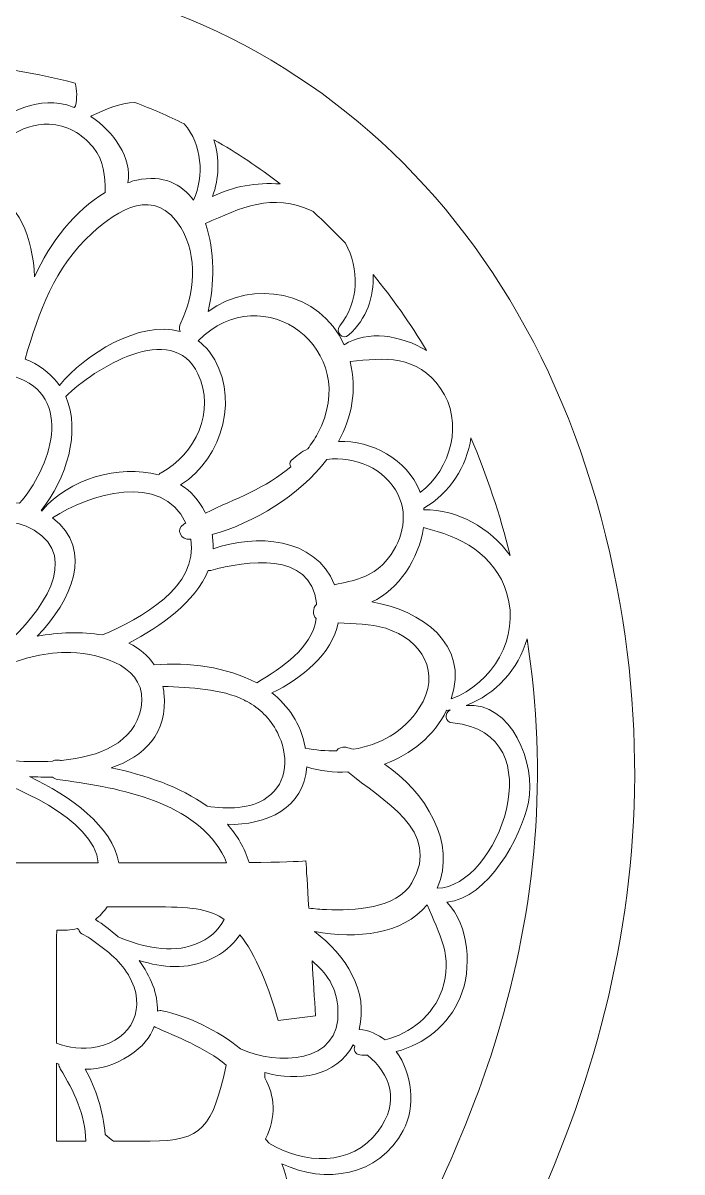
# Model space of a CAD drawing. Extents: x -491 to 5386, y -726 to 879.
# Drawn here: x 1134.7 to 1352.3, y -333.8 to 45.5 of the extents above; entities that cross this region are included whole.
import ezdxf

# ---------------------------------------------------------------- set-up
doc = ezdxf.new("R2010")
doc.units = 0
doc.header["$MEASUREMENT"] = 0
doc.layers.add('Layer 1', color=7, linetype='Continuous', lineweight=0)

# ---------------------------------------------------------------- blocks, each defined once
blk = doc.blocks.new('Block_0')
at = {"layer": 'Layer 1'}
for points, knots in [([(1330.89, -141.17), (1306.71, -13.6), (1215.22, 64.76), (1097.03, 64.76), (1076.51, 64.76), (1055.21, 62.4), (1033.29, 57.52), (977.78, 45.18), (932.03, 14.6), (893.22, -29.24), (879.38, -16.28), (868.86, -5.93), (857.82, 3.82), (813.77, 42.69), (752.16, 64.51), (690.05, 64.51), (588.94, 64.51), (486.54, 6.68), (456.6, -129.48), (434.97, -227.86), (460.02, -316.24), (509.77, -399.45), (598.05, -547.12), (730.29, -645.63), (879.54, -724.11), (882.63, -725.74), (886.77, -726.47), (891.1, -726.47), (896.91, -726.47), (903.06, -725.15), (907.45, -722.88), (1042.04, -653.35), (1161.95, -565.18), (1249.64, -439.6), (1311.86, -350.49), (1352.3, -254.19), (1330.89, -141.17)], [0, 0, 0, 0, 1, 1, 1, 2, 2, 2, 3, 3, 3, 4, 4, 4, 5, 5, 5, 6, 6, 6, 7, 7, 7, 8, 8, 8, 9, 9, 9, 10, 10, 10, 11, 11, 11, 12, 12, 12, 12]), ([(1151.95, 25.65), (1152.52, 23.34), (1152.58, 20.83), (1152.01, 18.15), (1151.88, 17.97), (1151.68, 17.85), (1151.55, 17.67), (1149.96, 18.29), (1148.37, 18.74), (1146.84, 18.95), (1135.99, 20.37), (1126.45, 14.73), (1120.36, 6.39), (1118.31, 17.08), (1111.41, 26.54), (1101.12, 30.43), (1101.61, 31.12), (1102.22, 31.84), (1102.84, 32.54), (1119.89, 32.11), (1136.32, 29.79), (1151.95, 25.65)], [0, 0, 0, 0, 1, 1, 1, 2, 2, 2, 3, 3, 3, 4, 4, 4, 5, 5, 5, 6, 6, 6, 7, 7, 7, 7]), ([(1187.93, 12.21), (1193.84, 5.29), (1194.55, -4.74), (1191.02, -12.97), (1187.02, -7.55), (1180.96, -4.5), (1172.27, -6.32), (1171.26, -6.53), (1170.29, -6.91), (1169.3, -7.22), (1170.8, 0.93), (1164.66, 9.64), (1157.13, 14.71), (1157.17, 14.77), (1157.22, 14.82), (1157.26, 14.88), (1161.97, 17.12), (1166.81, 19), (1171.61, 19.33), (1177.18, 17.2), (1182.62, 14.83), (1187.93, 12.21)], [0, 0, 0, 0, 1, 1, 1, 2, 2, 2, 3, 3, 3, 4, 4, 4, 5, 5, 5, 6, 6, 6, 7, 7, 7, 7]), ([(1138.5, -38.29), (1137.91, -25.42), (1133.67, -13.34), (1121.98, -9.43), (1121.3, -9.2), (1120.63, -9.07), (1119.96, -8.91), (1120.53, -6.68), (1120.85, -4.4), (1120.97, -2.12), (1125.88, 5.85), (1133.66, 12.4), (1143.37, 12.11), (1149.13, 11.94), (1154.24, 8.89), (1157.82, 4.54), (1161.75, -0.23), (1161.55, -4.81), (1161.87, -10.43), (1151.93, -16.26), (1143.64, -26.81), (1138.5, -38.29)], [0, 0, 0, 0, 1, 1, 1, 2, 2, 2, 3, 3, 3, 4, 4, 4, 5, 5, 5, 6, 6, 6, 7, 7, 7, 7]), ([(1197.72, 7), (1205.33, 2.66), (1212.63, -2.21), (1219.58, -7.6), (1211.91, -7), (1203.88, -8.4), (1197.24, -11.8), (1199.48, -5.77), (1199.61, 0.92), (1197.72, 7)], [0, 0, 0, 0, 1, 1, 1, 2, 2, 2, 3, 3, 3, 3]), ([(1186.77, -53.46), (1186.27, -54.48), (1186.27, -55.45), (1186.55, -56.31), (1173.08, -52.49), (1155.12, -63.96), (1146.7, -74.09), (1144.49, -70.93), (1141.37, -68.18), (1137.04, -66.11), (1136.47, -65.83), (1135.92, -65.66), (1135.35, -65.45), (1139.95, -49.88), (1145.03, -35.23), (1157.5, -23.86), (1165.88, -16.22), (1178.37, -8.06), (1186.78, -21.98), (1192.51, -31.46), (1191.5, -43.94), (1186.77, -53.46)], [0, 0, 0, 0, 1, 1, 1, 2, 2, 2, 3, 3, 3, 4, 4, 4, 5, 5, 5, 6, 6, 6, 7, 7, 7, 7]), ([(1267.92, -62.55), (1259.41, -57.58), (1248.55, -55.72), (1240.72, -60.71), (1232.64, -42.89), (1210.49, -38.93), (1195.82, -49.67), (1197.96, -40.93), (1197.99, -29.63), (1194.96, -20.67), (1206.38, -15.57), (1217.02, -10.29), (1230.07, -16.51), (1230.21, -16.58), (1230.33, -16.65), (1230.46, -16.71), (1234.16, -20.06), (1237.74, -23.55), (1241.19, -27.19), (1245.77, -35.63), (1245.73, -46.47), (1239.3, -54.42), (1237.6, -56.53), (1240.24, -59.31), (1242.32, -57.44), (1248.21, -52.13), (1250.62, -44.84), (1250.29, -37.52), (1256.7, -45.31), (1262.58, -53.67), (1267.92, -62.55)], [0, 0, 0, 0, 1, 1, 1, 2, 2, 2, 3, 3, 3, 4, 4, 4, 5, 5, 5, 6, 6, 6, 7, 7, 7, 8, 8, 8, 9, 9, 9, 10, 10, 10, 10]), ([(1231.94, -90.06), (1230.96, -91.88), (1229.86, -93.53), (1228.7, -95.06), (1226.74, -96.05), (1224.9, -97.33), (1223.24, -98.94), (1222.6, -99.57), (1222.68, -100.38), (1223.11, -100.95), (1215.03, -107.98), (1204.84, -111.55), (1194.9, -116.26), (1194.82, -116.11), (1194.78, -115.96), (1194.7, -115.8), (1192.75, -111.93), (1189.98, -109.01), (1186.73, -106.89), (1200.94, -98.25), (1206.53, -76.78), (1196.24, -63.04), (1195.11, -61.53), (1193.84, -60.38), (1192.51, -59.37), (1214.01, -37.8), (1246.99, -62.28), (1231.94, -90.06)], [0, 0, 0, 0, 1, 1, 1, 2, 2, 2, 3, 3, 3, 4, 4, 4, 5, 5, 5, 6, 6, 6, 7, 7, 7, 8, 8, 8, 9, 9, 9, 9]), ([(1180.27, -102.97), (1179.91, -103.17), (1179.67, -103.41), (1179.43, -103.66), (1166.29, -100.03), (1149.56, -105.28), (1141.28, -115.14), (1141.17, -115.28), (1141.11, -115.43), (1141.04, -115.58), (1140.93, -115.52), (1140.82, -115.44), (1140.71, -115.38), (1148.94, -104.94), (1153.96, -89.41), (1148.78, -77.76), (1158.12, -68.62), (1183.93, -52.37), (1192.47, -70.3), (1198.39, -82.69), (1191.61, -96.75), (1180.27, -102.97)], [0, 0, 0, 0, 1, 1, 1, 2, 2, 2, 3, 3, 3, 4, 4, 4, 5, 5, 5, 6, 6, 6, 7, 7, 7, 7]), ([(1242.69, -66.26), (1253.96, -64.91), (1264.84, -64.03), (1272.59, -75.11), (1280.33, -86.18), (1276.03, -101.73), (1265.85, -109.51), (1265.77, -109.29), (1265.74, -109.06), (1265.65, -108.85), (1261.37, -98.55), (1249.84, -92.23), (1238.86, -92.58), (1243.23, -84.65), (1245.06, -75.72), (1242.69, -66.26)], [0, 0, 0, 0, 1, 1, 1, 2, 2, 2, 3, 3, 3, 4, 4, 4, 5, 5, 5, 5]), ([(1133.58, -113.01), (1123.51, -111.64), (1113.46, -117.89), (1105.6, -126.38), (1106.02, -120.99), (1105.33, -115.6), (1102.78, -110.51), (1101.29, -107.55), (1099.28, -104.97), (1096.95, -102.83), (1097.09, -102.67), (1097.22, -102.51), (1097.31, -102.29), (1102.61, -89.53), (1112.45, -66.88), (1130.05, -70.77), (1130.17, -70.81), (1130.29, -70.82), (1130.41, -70.85), (1130.86, -70.96), (1131.3, -71.01), (1131.77, -71.15), (1152.18, -77.53), (1143.49, -101.84), (1133.58, -113.01)], [0, 0, 0, 0, 1, 1, 1, 2, 2, 2, 3, 3, 3, 4, 4, 4, 5, 5, 5, 6, 6, 6, 7, 7, 7, 8, 8, 8, 8]), ([(1267.09, -115.22), (1267.08, -115.03), (1267.03, -114.85), (1267.01, -114.67), (1275.57, -109.69), (1281.3, -100.84), (1282.59, -91.39), (1287.81, -103.64), (1292.15, -116.61), (1295.58, -130.24), (1288.92, -121.22), (1278.09, -114.93), (1267.09, -115.22)], [0, 0, 0, 0, 1, 1, 1, 2, 2, 2, 3, 3, 3, 4, 4, 4, 4]), ([(1258.53, -110.23), (1262.17, -117.65), (1259.71, -126.32), (1254.39, -132.23), (1249.47, -137.69), (1244.05, -138.49), (1237.53, -139.91), (1231.1, -124.11), (1211.64, -123.05), (1197.43, -128.1), (1197.52, -126.55), (1197.4, -124.95), (1197.14, -123.32), (1211.04, -119.52), (1225.94, -110.54), (1235.05, -98.53), (1244.34, -97.59), (1254.12, -101.21), (1258.53, -110.23)], [0, 0, 0, 0, 1, 1, 1, 2, 2, 2, 3, 3, 3, 4, 4, 4, 5, 5, 5, 6, 6, 6, 6]), ([(1189.85, -124.9), (1189.94, -124.89), (1190.03, -124.87), (1190.11, -124.85), (1192.77, -140.69), (1173.64, -151.01), (1160.9, -156.51), (1154.08, -155.29), (1146.43, -155.6), (1139.36, -156.94), (1150.73, -144.98), (1158.32, -128.74), (1144.47, -117.86), (1156.24, -109.97), (1180.63, -102.58), (1188.47, -119.56), (1188.23, -119.69), (1187.99, -119.82), (1187.76, -119.95), (1184.9, -121.6), (1186.99, -125.31), (1189.85, -124.9)], [0, 0, 0, 0, 1, 1, 1, 2, 2, 2, 3, 3, 3, 4, 4, 4, 5, 5, 5, 6, 6, 6, 7, 7, 7, 7]), ([(1128.82, -159.84), (1125.87, -160.96), (1123.21, -162.23), (1121.08, -163.64), (1116.9, -160.74), (1110.92, -160.47), (1106.64, -163.21), (1106.59, -161.86), (1106.42, -160.54), (1106.13, -159.4), (1105.05, -155.07), (1102.27, -151.2), (1098.37, -149.02), (1099.64, -146.57), (1100.81, -144), (1101.86, -141.37), (1110.38, -128.23), (1124.11, -113.25), (1138.38, -121.92), (1153.7, -131.24), (1140.78, -148.92), (1128.82, -159.84)], [0, 0, 0, 0, 1, 1, 1, 2, 2, 2, 3, 3, 3, 4, 4, 4, 5, 5, 5, 6, 6, 6, 7, 7, 7, 7]), ([(1276.1, -177.64), (1282.18, -159.45), (1266.3, -148.38), (1249.82, -145.58), (1258.79, -141.6), (1265.47, -131.19), (1266.9, -121.06), (1279.1, -124.03), (1290.5, -129.64), (1294.48, -142.85), (1298.86, -157.4), (1289.74, -172.55), (1276.1, -177.64)], [0, 0, 0, 0, 1, 1, 1, 2, 2, 2, 3, 3, 3, 4, 4, 4, 4]), ([(1231.51, -151.11), (1229.97, -161.04), (1220.3, -167.06), (1211.87, -172.36), (1201.99, -166.98), (1189.24, -165.45), (1178.03, -166.34), (1175.97, -163.25), (1173.09, -160.9), (1169.63, -159.23), (1180.15, -153.71), (1191.59, -145.6), (1195.82, -135.23), (1196.11, -135.25), (1196.41, -135.26), (1196.73, -135.18), (1208.32, -132.04), (1229.59, -128.64), (1231.61, -146.05), (1231.62, -146.18), (1231.61, -146.3), (1231.63, -146.42), (1230.3, -147.6), (1230.23, -149.92), (1231.51, -151.11)], [0, 0, 0, 0, 1, 1, 1, 2, 2, 2, 3, 3, 3, 4, 4, 4, 5, 5, 5, 6, 6, 6, 7, 7, 7, 8, 8, 8, 8]), ([(1241.29, -193.57), (1239.97, -193.29), (1238.85, -193.86), (1238.21, -194.75), (1234.78, -194.85), (1231.31, -194.55), (1227.93, -193.88), (1227.91, -193.77), (1227.91, -193.67), (1227.88, -193.56), (1226.37, -185.71), (1222.29, -179.87), (1216.81, -175.61), (1226.85, -170.9), (1236.63, -162.81), (1238.77, -152.51), (1244.03, -152.85), (1249.32, -152.71), (1254.46, -154.31), (1266.37, -158.01), (1273.05, -169.05), (1265.54, -180.61), (1260.38, -188.55), (1252.4, -192.83), (1243.73, -194.25), (1242.91, -194), (1242.1, -193.74), (1241.29, -193.57)], [0, 0, 0, 0, 1, 1, 1, 2, 2, 2, 3, 3, 3, 4, 4, 4, 5, 5, 5, 6, 6, 6, 7, 7, 7, 8, 8, 8, 9, 9, 9, 9]), ([(1290.91, -289.88), (1281.66, -319.89), (1267.53, -350.65), (1248.07, -383.08), (1248.07, -383.08), (1236.96, -380.38), (1236.96, -380.38), (1231.91, -391.11), (1225.6, -402.79), (1217.71, -411.94), (1210.76, -420.46), (1206.03, -422.66), (1188.36, -422.66), (1188.36, -422.66), (1165.96, -422.66), (1165.96, -422.66), (1146.39, -422.35), (1145.76, -415.72), (1145.76, -393.95), (1145.76, -393.95), (1145.76, -382.19), (1145.76, -382.19), (1154.04, -385.07), (1163.31, -385.39), (1170.87, -382.61), (1177.02, -380.34), (1181.03, -376.29), (1183.34, -371.36), (1192.7, -373.99), (1203.05, -372.47), (1210.82, -366.81), (1210.82, -366.81), (1214.55, -366.81), (1214.55, -366.81), (1214.55, -366.81), (1214.55, -363.56), (1214.55, -363.56), (1215.68, -362.38), (1216.71, -361.1), (1217.65, -359.69), (1223.09, -351.51), (1223.97, -340.21), (1220.17, -331.11), (1234.35, -337.81), (1252.14, -335.36), (1260.26, -320.06), (1264.43, -312.21), (1263.21, -301.24), (1257.96, -294.04), (1267.19, -291.59), (1275.24, -285.39), (1279.07, -276.15), (1282.97, -266.74), (1282.21, -252.43), (1274.62, -244.76), (1288.36, -243.27), (1299.05, -223.54), (1301.58, -211.74), (1304.3, -199.07), (1295.8, -178.36), (1281.01, -179.78), (1290.81, -176.09), (1298.38, -167.74), (1301.12, -157.77), (1307.95, -202.17), (1304.59, -245.5), (1290.91, -289.88)], [0, 0, 0, 0, 1, 1, 1, 2, 2, 2, 3, 3, 3, 4, 4, 4, 5, 5, 5, 6, 6, 6, 7, 7, 7, 8, 8, 8, 9, 9, 9, 10, 10, 10, 11, 11, 11, 12, 12, 12, 13, 13, 13, 14, 14, 14, 15, 15, 15, 16, 16, 16, 17, 17, 17, 18, 18, 18, 19, 19, 19, 20, 20, 20, 21, 21, 21, 22, 22, 22, 22]), ([(1117.31, -185.15), (1123.22, -182.39), (1127.62, -174.88), (1125.1, -168.58), (1125.9, -168.1), (1126.7, -167.59), (1127.52, -167.03), (1134.9, -164.09), (1142.29, -162.02), (1150.48, -162.33), (1160.68, -162.72), (1176.19, -167.07), (1173.67, -180.52), (1171.48, -192.24), (1159.88, -196.68), (1147.39, -197.92), (1146.97, -197.89), (1146.54, -197.83), (1146.13, -197.8), (1145.44, -197.74), (1144.91, -197.91), (1144.46, -198.15), (1135.91, -198.68), (1127.26, -197.89), (1121.18, -197.03), (1122.3, -192.74), (1120.5, -188.31), (1117.31, -185.15)], [0, 0, 0, 0, 1, 1, 1, 2, 2, 2, 3, 3, 3, 4, 4, 4, 5, 5, 5, 6, 6, 6, 7, 7, 7, 8, 8, 8, 9, 9, 9, 9]), ([(1195.48, -213.03), (1186.58, -206.6), (1174.96, -202.67), (1163.79, -200.36), (1174.68, -196.65), (1182.55, -189.17), (1181.24, -175.61), (1181.17, -174.86), (1181.03, -174.17), (1180.9, -173.48), (1190.09, -173.95), (1199.98, -174.14), (1207.86, -178.05), (1208.09, -178.26), (1208.36, -178.41), (1208.68, -178.48), (1212.72, -180.66), (1216.19, -183.87), (1218.68, -188.73), (1222.34, -195.89), (1222.46, -205.14), (1215.25, -210.21), (1209.69, -214.12), (1202.21, -213.98), (1195.48, -213.03)], [0, 0, 0, 0, 1, 1, 1, 2, 2, 2, 3, 3, 3, 4, 4, 4, 5, 5, 5, 6, 6, 6, 7, 7, 7, 8, 8, 8, 8]), ([(1271.5, -240.08), (1278, -225.24), (1267.57, -208.12), (1254.02, -199.18), (1262.81, -195.94), (1270.46, -189.8), (1274.57, -181.38), (1274.64, -181.37), (1274.69, -181.43), (1274.77, -181.42), (1275.09, -181.37), (1275.39, -181.28), (1275.71, -181.22), (1273.71, -182.39), (1274.06, -185.32), (1276.63, -185.56), (1310.98, -188.73), (1291.14, -240.17), (1271.5, -240.08)], [0, 0, 0, 0, 1, 1, 1, 2, 2, 2, 3, 3, 3, 4, 4, 4, 5, 5, 5, 6, 6, 6, 6]), ([(1228.12, -231.12), (1225.44, -231.32), (1220.32, -231.51), (1209.34, -231.63), (1207.91, -226.79), (1205.41, -222.62), (1202.17, -219.02), (1215.03, -219.44), (1227.63, -213.55), (1228.37, -200.08), (1232.72, -201.47), (1237.35, -201.97), (1241.97, -201.71), (1253.16, -211.11), (1273.18, -221.1), (1263.12, -238.31), (1258.02, -247.05), (1243.75, -247.48), (1234.91, -247.17), (1232.92, -247.1), (1230.97, -246.92), (1229.05, -246.67), (1228.6, -239.29), (1228.25, -233.47), (1228.12, -231.12)], [0, 0, 0, 0, 1, 1, 1, 2, 2, 2, 3, 3, 3, 4, 4, 4, 5, 5, 5, 6, 6, 6, 7, 7, 7, 8, 8, 8, 8]), ([(1116.26, -231.76), (1112.77, -227.39), (1108.83, -223.28), (1105.04, -219.22), (1105.53, -218.95), (1106.03, -218.68), (1106.48, -218.32), (1110.49, -215.23), (1111.96, -209.98), (1111.02, -205.33), (1113.61, -204.95), (1116.2, -203.75), (1118.09, -202.11), (1130.72, -205.47), (1158.32, -217.19), (1159.55, -231.76), (1159.55, -231.76), (1116.26, -231.76), (1116.26, -231.76)], [0, 0, 0, 0, 1, 1, 1, 2, 2, 2, 3, 3, 3, 4, 4, 4, 5, 5, 5, 6, 6, 6, 6]), ([(1179.53, -231.76), (1179.53, -231.76), (1166.28, -231.76), (1166.28, -231.76), (1164.35, -219.72), (1150.26, -209.68), (1136.81, -203.25), (1139.28, -203.4), (1141.83, -203.45), (1144.38, -203.4), (1144.85, -203.8), (1145.41, -204.12), (1146.13, -204.22), (1164.37, -206.67), (1190.19, -210.72), (1200.35, -228.4), (1200.96, -229.46), (1201.47, -230.57), (1201.9, -231.69), (1195.85, -231.73), (1188.51, -231.76), (1179.53, -231.76)], [0, 0, 0, 0, 1, 1, 1, 2, 2, 2, 3, 3, 3, 4, 4, 4, 5, 5, 5, 6, 6, 6, 7, 7, 7, 7]), ([(1166.11, -256.2), (1163.68, -253.98), (1161.12, -252.01), (1158.57, -250.44), (1159.98, -249.34), (1161.29, -247.97), (1162.48, -246.27), (1162.48, -246.27), (1179.53, -246.27), (1179.53, -246.27), (1191.52, -246.27), (1196.85, -247.32), (1201.14, -250.47), (1199.21, -254.02), (1196.08, -256.95), (1191.61, -258.63), (1183.26, -261.76), (1174.33, -259.52), (1166.11, -256.2)], [0, 0, 0, 0, 1, 1, 1, 2, 2, 2, 3, 3, 3, 4, 4, 4, 5, 5, 5, 6, 6, 6, 6]), ([(1254.26, -290.21), (1251.84, -288.31), (1248.97, -287.03), (1245.66, -286.74), (1248.89, -274.08), (1241.37, -262.24), (1230.89, -254.42), (1245.14, -256.92), (1259.99, -255.47), (1268.1, -245.57), (1272.19, -255.15), (1276.82, -262.79), (1273.08, -273.63), (1270.1, -282.24), (1262.7, -287.99), (1254.26, -290.21)], [0, 0, 0, 0, 1, 1, 1, 2, 2, 2, 3, 3, 3, 4, 4, 4, 5, 5, 5, 5]), ([(1145.76, -257.63), (1145.76, -256.23), (1145.78, -255.01), (1145.85, -253.93), (1148.22, -254.13), (1150.51, -253.98), (1152.67, -253.41), (1152.83, -253.54), (1153, -253.66), (1153.16, -253.79), (1153.23, -254.3), (1153.51, -254.78), (1154.12, -255.13), (1155.03, -255.64), (1155.96, -256.15), (1156.9, -256.67), (1161.62, -260.17), (1166.43, -263.6), (1169.5, -268.76), (1175.83, -279.39), (1170.81, -290.1), (1159.12, -292.48), (1154.29, -293.46), (1149.86, -292.88), (1145.76, -291.3), (1145.76, -291.3), (1145.76, -257.63), (1145.76, -257.63)], [0, 0, 0, 0, 1, 1, 1, 2, 2, 2, 3, 3, 3, 4, 4, 4, 5, 5, 5, 6, 6, 6, 7, 7, 7, 8, 8, 8, 9, 9, 9, 9]), ([(1206.52, -293.19), (1199.1, -286.91), (1189.13, -282.44), (1180.64, -280.56), (1180.08, -280.43), (1179.56, -280.53), (1179.07, -280.71), (1179.3, -275.09), (1176.84, -269.24), (1173.06, -263.97), (1180.77, -266.42), (1188.78, -267.08), (1196.6, -263.54), (1200.74, -261.68), (1203.96, -258.87), (1206.28, -255.48), (1211.34, -261.57), (1216.28, -273.68), (1218.97, -283.82), (1218.97, -283.82), (1231.28, -282.24), (1231.28, -282.24), (1230.91, -276.51), (1230.51, -270.24), (1230.12, -264.09), (1234.87, -267.94), (1238.35, -272.86), (1238.7, -280.31), (1239.55, -298.57), (1218.56, -298.48), (1206.52, -293.19)], [0, 0, 0, 0, 1, 1, 1, 2, 2, 2, 3, 3, 3, 4, 4, 4, 5, 5, 5, 6, 6, 6, 7, 7, 7, 8, 8, 8, 9, 9, 9, 10, 10, 10, 10]), ([(1161.8, -321.43), (1161.19, -313.87), (1158.74, -306.16), (1155.25, -299.84), (1160.02, -299.9), (1164.92, -298.59), (1169.85, -295.35), (1174.14, -292.53), (1176.73, -289.27), (1178.03, -285.8), (1178.15, -285.86), (1178.21, -285.96), (1178.34, -286.01), (1184.96, -288.9), (1194.93, -292.82), (1201.8, -298.51), (1197.3, -319.14), (1193.8, -323.58), (1176.69, -323.58), (1176.69, -323.58), (1164.53, -323.58), (1164.53, -323.58), (1163.58, -322.89), (1162.66, -322.17), (1161.8, -321.43)], [0, 0, 0, 0, 1, 1, 1, 2, 2, 2, 3, 3, 3, 4, 4, 4, 5, 5, 5, 6, 6, 6, 7, 7, 7, 8, 8, 8, 8]), ([(1215.84, -324.23), (1215.84, -324.23), (1215.83, -324.23), (1215.82, -324.22), (1215.44, -323.78), (1215.14, -323.28), (1214.72, -322.87), (1218.47, -315.49), (1217.8, -308.67), (1214.55, -302.72), (1214.55, -302.72), (1214.55, -301), (1214.55, -301), (1225.67, -304), (1238.12, -302.33), (1243.7, -291.87), (1243.89, -291.98), (1244.07, -292.1), (1244.26, -292.21), (1243.73, -293.32), (1244.3, -294.99), (1245.93, -295.14), (1246.77, -295.22), (1247.61, -295.17), (1248.44, -295.18), (1255.93, -301.45), (1259.31, -310.54), (1251.94, -320.35), (1243.14, -332.08), (1227.36, -331.28), (1215.84, -324.23)], [0, 0, 0, 0, 1, 1, 1, 2, 2, 2, 3, 3, 3, 4, 4, 4, 5, 5, 5, 6, 6, 6, 7, 7, 7, 8, 8, 8, 9, 9, 9, 10, 10, 10, 10]), ([(1145.76, -323.58), (1145.76, -323.58), (1145.76, -297.92), (1145.76, -297.92), (1146.01, -298.01), (1146.26, -298.12), (1146.51, -298.21), (1146.56, -298.69), (1146.71, -299.19), (1147.01, -299.7), (1151.38, -307.02), (1155.38, -314.88), (1155.39, -323.58), (1155.39, -323.58), (1145.76, -323.58), (1145.76, -323.58)], [0, 0, 0, 0, 1, 1, 1, 2, 2, 2, 3, 3, 3, 4, 4, 4, 5, 5, 5, 5])]:
    blk.add_open_spline(points, degree=3, knots=knots, dxfattribs=at)

msp = doc.modelspace()

# ---------------------------------------------------------------- block references
at = {"layer": 'Layer 1'}
msp.add_blockref('Block_0', (0, 0), dxfattribs=at)

doc.saveas('drawing.dxf')
